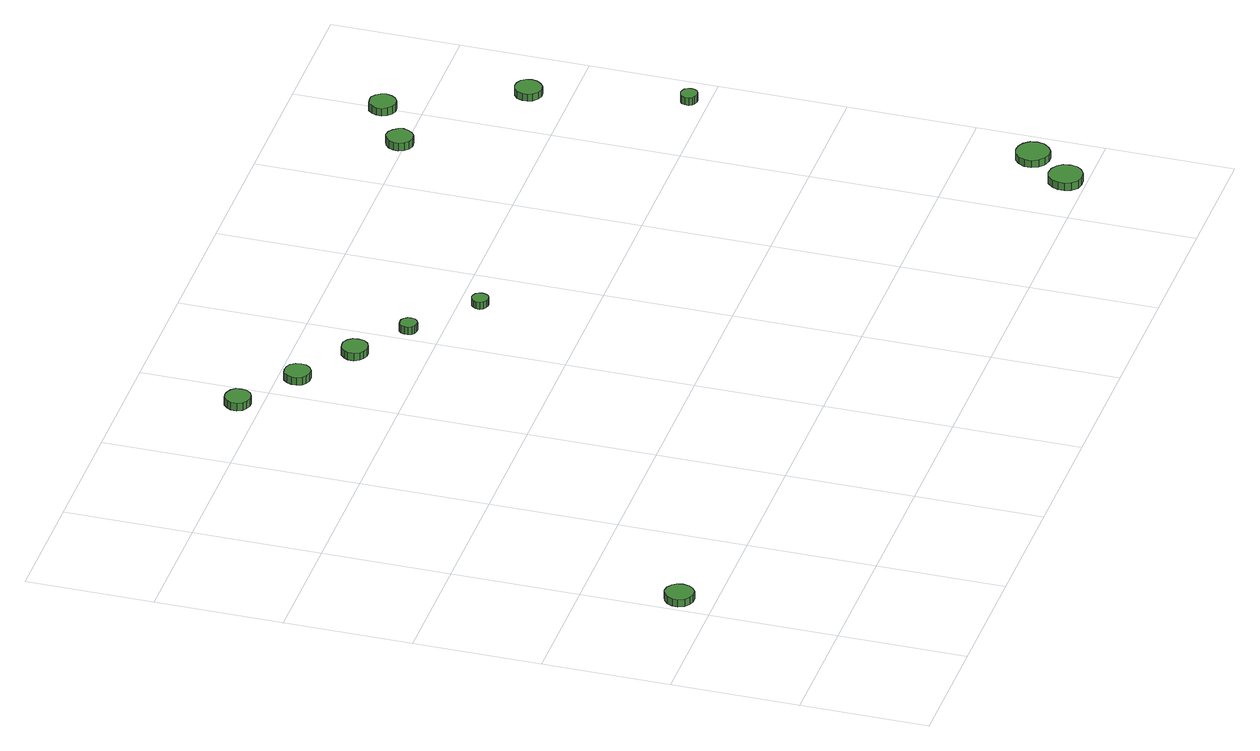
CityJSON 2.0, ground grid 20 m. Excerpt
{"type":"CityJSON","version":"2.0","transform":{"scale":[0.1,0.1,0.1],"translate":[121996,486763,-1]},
"CityObjects":{
"tree1":{"type":"SolitaryVegetationObject","attributes":{"function":"something"},"geometry":[{"type":"MultiSurface","lod":"1","boundaries":[[[0,1,2,3,4,5,6,7,8,9,10,11,12,13,14]],[[15,16,17,18,19,20,21,22,23,24,25,26,27,28,29]],[[0,29,28,1]],[[1,28,27,2]],[[2,27,26,3]],[[3,26,25,4]],[[4,25,24,5]],[[5,24,23,6]],[[6,23,22,7]],[[7,22,21,8]],[[8,21,20,9]],[[9,20,19,10]],[[10,19,18,11]],[[11,18,17,12]],[[12,17,16,13]],[[13,16,15,14]],[[14,15,29,0]]]}]},
"tree2":{"type":"SolitaryVegetationObject","attributes":{"function":"something"},"geometry":[{"type":"MultiSurface","lod":"1","boundaries":[[[30,31,32,33,34,35,36,37,38,39,40,41,42,43,44]],[[45,46,47,48,49,50,51,52,53,54,55,56,57,58,59]],[[30,59,58,31]],[[31,58,57,32]],[[32,57,56,33]],[[33,56,55,34]],[[34,55,54,35]],[[35,54,53,36]],[[36,53,52,37]],[[37,52,51,38]],[[38,51,50,39]],[[39,50,49,40]],[[40,49,48,41]],[[41,48,47,42]],[[42,47,46,43]],[[43,46,45,44]],[[44,45,59,30]]]}]},
"tree3":{"type":"SolitaryVegetationObject","attributes":{"function":"something"},"geometry":[{"type":"MultiSurface","lod":"1","boundaries":[[[60,61,62,63,64,65,66,67,68,69,70,71,72,73,74]],[[75,76,77,78,79,80,81,82,83,84,85,86,87,88,89]],[[60,89,88,61]],[[61,88,87,62]],[[62,87,86,63]],[[63,86,85,64]],[[64,85,84,65]],[[65,84,83,66]],[[66,83,82,67]],[[67,82,81,68]],[[68,81,80,69]],[[69,80,79,70]],[[70,79,78,71]],[[71,78,77,72]],[[72,77,76,73]],[[73,76,75,74]],[[74,75,89,60]]]}]},
"tree4":{"type":"SolitaryVegetationObject","attributes":{"function":"something"},"geometry":[{"type":"MultiSurface","lod":"1","boundaries":[[[90,91,92,93,94,95,96,97,98,99,100,101,102,103,104]],[[105,106,107,108,109,110,111,112,113,114,115,116,117,118,119]],[[90,119,118,91]],[[91,118,117,92]],[[92,117,116,93]],[[93,116,115,94]],[[94,115,114,95]],[[95,114,113,96]],[[96,113,112,97]],[[97,112,111,98]],[[98,111,110,99]],[[99,110,109,100]],[[100,109,108,101]],[[101,108,107,102]],[[102,107,106,103]],[[103,106,105,104]],[[104,105,119,90]]]}]},
"tree5":{"type":"SolitaryVegetationObject","attributes":{"function":"something"},"geometry":[{"type":"MultiSurface","lod":"1","boundaries":[[[120,121,122,123,124,125,126,127,128,129,130,131,132,133,134]],[[135,136,137,138,139,140,141,142,143,144,145,146,147,148,149]],[[120,149,148,121]],[[121,148,147,122]],[[122,147,146,123]],[[123,146,145,124]],[[124,145,144,125]],[[125,144,143,126]],[[126,143,142,127]],[[127,142,141,128]],[[128,141,140,129]],[[129,140,139,130]],[[130,139,138,131]],[[131,138,137,132]],[[132,137,136,133]],[[133,136,135,134]],[[134,135,149,120]]]}]},
"tree6":{"type":"SolitaryVegetationObject","attributes":{"function":"something"},"geometry":[{"type":"MultiSurface","lod":"1","boundaries":[[[150,151,152,153,154,155,156,157,158,159,160,161,162,163,164]],[[165,166,167,168,169,170,171,172,173,174,175,176,177,178,179]],[[150,179,178,151]],[[151,178,177,152]],[[152,177,176,153]],[[153,176,175,154]],[[154,175,174,155]],[[155,174,173,156]],[[156,173,172,157]],[[157,172,171,158]],[[158,171,170,159]],[[159,170,169,160]],[[160,169,168,161]],[[161,168,167,162]],[[162,167,166,163]],[[163,166,165,164]],[[164,165,179,150]]]}]},
"tree7":{"type":"SolitaryVegetationObject","attributes":{"function":"something"},"geometry":[{"type":"MultiSurface","lod":"1","boundaries":[[[180,181,182,183,184,185,186,187,188,189,190,191,192,193,194]],[[195,196,197,198,199,200,201,202,203,204,205,206,207,208,209]],[[180,209,208,181]],[[181,208,207,182]],[[182,207,206,183]],[[183,206,205,184]],[[184,205,204,185]],[[185,204,203,186]],[[186,203,202,187]],[[187,202,201,188]],[[188,201,200,189]],[[189,200,199,190]],[[190,199,198,191]],[[191,198,197,192]],[[192,197,196,193]],[[193,196,195,194]],[[194,195,209,180]]]}]},
"tree8":{"type":"SolitaryVegetationObject","attributes":{"function":"something"},"geometry":[{"type":"MultiSurface","lod":"1","boundaries":[[[210,211,212,213,214,215,216,217,218,219,220,221,222,223,224]],[[225,226,227,228,229,230,231,232,233,234,235,236,237,238,239]],[[210,239,238,211]],[[211,238,237,212]],[[212,237,236,213]],[[213,236,235,214]],[[214,235,234,215]],[[215,234,233,216]],[[216,233,232,217]],[[217,232,231,218]],[[218,231,230,219]],[[219,230,229,220]],[[220,229,228,221]],[[221,228,227,222]],[[222,227,226,223]],[[223,226,225,224]],[[224,225,239,210]]]}]},
"tree9":{"type":"SolitaryVegetationObject","attributes":{"function":"something"},"geometry":[{"type":"MultiSurface","lod":"1","boundaries":[[[240,241,242,243,244,245,246,247,248,249,250,251,252,253,254]],[[255,256,257,258,259,260,261,262,263,264,265,266,267,268,269]],[[240,269,268,241]],[[241,268,267,242]],[[242,267,266,243]],[[243,266,265,244]],[[244,265,264,245]],[[245,264,263,246]],[[246,263,262,247]],[[247,262,261,248]],[[248,261,260,249]],[[249,260,259,250]],[[250,259,258,251]],[[251,258,257,252]],[[252,257,256,253]],[[253,256,255,254]],[[254,255,269,240]]]}]},
"tree10":{"type":"SolitaryVegetationObject","attributes":{"function":"something"},"geometry":[{"type":"MultiSurface","lod":"1","boundaries":[[[270,271,272,273,274,275,276,277,278,279,280,281,282,283,284]],[[285,286,287,288,289,290,291,292,293,294,295,296,297,298,299]],[[270,299,298,271]],[[271,298,297,272]],[[272,297,296,273]],[[273,296,295,274]],[[274,295,294,275]],[[275,294,293,276]],[[276,293,292,277]],[[277,292,291,278]],[[278,291,290,279]],[[279,290,289,280]],[[280,289,288,281]],[[281,288,287,282]],[[282,287,286,283]],[[283,286,285,284]],[[284,285,299,270]]]}]},
"tree11":{"type":"SolitaryVegetationObject","attributes":{"function":"something"},"geometry":[{"type":"MultiSurface","lod":"1","boundaries":[[[300,301,302,303,304,305,306,307,308,309,310,311,312,313,314]],[[315,316,317,318,319,320,321,322,323,324,325,326,327,328,329]],[[300,329,328,301]],[[301,328,327,302]],[[302,327,326,303]],[[303,326,325,304]],[[304,325,324,305]],[[305,324,323,306]],[[306,323,322,307]],[[307,322,321,308]],[[308,321,320,309]],[[309,320,319,310]],[[310,319,318,311]],[[311,318,317,312]],[[312,317,316,313]],[[313,316,315,314]],[[314,315,329,300]]]}]},
"tree12":{"type":"SolitaryVegetationObject","attributes":{"function":"something"},"geometry":[{"type":"MultiSurface","lod":"1","boundaries":[[[330,331,332,333,334,335,336,337,338,339,340,341,342,343,344]],[[345,346,347,348,349,350,351,352,353,354,355,356,357,358,359]],[[330,359,358,331]],[[331,358,357,332]],[[332,357,356,333]],[[333,356,355,334]],[[334,355,354,335]],[[335,354,353,336]],[[336,353,352,337]],[[337,352,351,338]],[[338,351,350,339]],[[339,350,349,340]],[[340,349,348,341]],[[341,348,347,342]],[[342,347,346,343]],[[343,346,345,344]],[[344,345,359,330]]]}]}
},
"vertices":[
[54,256,19],[52,265,19],[47,272,19],[39,277,19],[29,278,19],[21,275,19],[14,269,19],[10,260,19],[10,251,19],[14,242,19],[21,236,19],[29,233,19],[39,234,19],[47,239,19],[52,246,19],[52,246,7],[47,239,7],[39,234,7],[29,233,7],[21,236,7],[14,242,7],[10,251,7],[10,260,7],[14,269,7],[21,275,7],[29,278,7],[39,277,7],[47,272,7],[52,265,7],[54,256,7],
[362,1031,33],[361,1040,33],[356,1046,33],[348,1050,33],[340,1051,33],[332,1049,33],[326,1043,33],[322,1036,33],[322,1027,33],[326,1019,33],[332,1014,33],[340,1011,33],[348,1012,33],[356,1016,33],[361,1023,33],[361,1023,20],[356,1016,20],[348,1012,20],[340,1011,20],[332,1014,20],[326,1019,20],[322,1027,20],[322,1036,20],[326,1043,20],[332,1049,20],[340,1051,20],[348,1050,20],[356,1046,20],[361,1040,20],[362,1031,20],
[454,966,33],[453,974,33],[448,981,33],[441,985,33],[432,986,33],[424,984,33],[418,978,33],[415,970,33],[415,962,33],[418,954,33],[424,949,33],[432,946,33],[441,947,33],[448,951,33],[453,958,33],[453,958,20],[448,951,20],[441,947,20],[432,946,20],[424,949,20],[418,954,20],[415,962,20],[415,970,20],[418,978,20],[424,984,20],[432,986,20],[441,985,20],[448,981,20],[453,974,20],[454,966,20],
[545,904,32],[544,913,32],[539,919,32],[531,924,32],[523,924,32],[515,922,32],[509,916,32],[505,909,32],[505,900,32],[509,892,32],[515,887,32],[523,884,32],[531,885,32],[539,889,32],[544,896,32],[544,896,19],[539,889,19],[531,885,19],[523,884,19],[515,887,19],[509,892,19],[505,900,19],[505,909,19],[509,916,19],[515,922,19],[523,924,19],[531,924,19],[539,919,19],[544,913,19],[545,904,19],
[623,846,32],[622,851,32],[619,856,32],[614,859,32],[609,859,32],[603,858,32],[599,854,32],[597,849,32],[597,843,32],[599,838,32],[603,834,32],[609,833,32],[614,833,32],[619,836,32],[622,840,32],[622,840,19],[619,836,19],[614,833,19],[609,833,19],[603,834,19],[599,838,19],[597,843,19],[597,849,19],[599,854,19],[603,858,19],[609,859,19],[614,859,19],[619,856,19],[622,851,19],[623,846,19],
[717,763,33],[716,768,33],[713,773,33],[708,775,33],[703,776,33],[698,774,33],[694,771,33],[691,766,33],[691,760,33],[694,755,33],[698,752,33],[703,750,33],[708,751,33],[713,753,33],[716,758,33],[716,758,21],[713,753,21],[708,751,21],[703,750,21],[698,752,21],[694,755,21],[691,760,21],[691,766,21],[694,771,21],[698,774,21],[703,776,21],[708,775,21],[713,773,21],[716,768,21],[717,763,21],
[1308,27,30],[1306,38,30],[1300,46,30],[1290,52,30],[1279,53,30],[1269,50,30],[1261,42,30],[1257,32,30],[1257,22,30],[1261,12,30],[1269,4,30],[1279,1,30],[1290,2,30],[1300,8,30],[1306,16,30],[1306,16,17],[1300,8,17],[1290,2,17],[1279,1,17],[1269,4,17],[1261,12,17],[1257,22,17],[1257,32,17],[1261,42,17],[1269,50,17],[1279,53,17],[1290,52,17],[1300,46,17],[1306,38,17],[1308,27,17],
[1353,91,31],[1351,102,31],[1344,111,31],[1335,116,31],[1324,117,31],[1314,114,31],[1306,107,31],[1301,97,31],[1301,86,31],[1306,76,31],[1314,69,31],[1324,65,31],[1335,66,31],[1344,72,31],[1351,81,31],[1351,81,19],[1344,72,19],[1335,66,19],[1324,65,19],[1314,69,19],[1306,76,19],[1301,86,19],[1301,97,19],[1306,107,19],[1314,114,19],[1324,117,19],[1335,116,19],[1344,111,19],[1351,102,19],[1353,91,19],
[1118,1004,33],[1116,1012,33],[1111,1019,33],[1104,1024,33],[1095,1025,33],[1087,1022,33],[1080,1016,33],[1077,1008,33],[1077,1000,33],[1080,992,33],[1087,986,33],[1095,983,33],[1104,984,33],[1111,989,33],[1116,996,33],[1116,996,20],[1111,989,20],[1104,984,20],[1095,983,20],[1087,986,20],[1080,992,20],[1077,1000,20],[1077,1008,20],[1080,1016,20],[1087,1022,20],[1095,1025,20],[1104,1024,20],[1111,1019,20],[1116,1012,20],[1118,1004,20],
[1204,1056,32],[1202,1064,32],[1197,1071,32],[1190,1076,32],[1181,1076,32],[1173,1074,32],[1167,1068,32],[1163,1060,32],[1163,1051,32],[1167,1044,32],[1173,1038,32],[1181,1035,32],[1190,1036,32],[1197,1040,32],[1202,1047,32],[1202,1047,19],[1197,1040,19],[1190,1036,19],[1181,1035,19],[1173,1038,19],[1167,1044,19],[1163,1051,19],[1163,1060,19],[1167,1068,19],[1173,1074,19],[1181,1076,19],[1190,1076,19],[1197,1071,19],[1202,1064,19],[1204,1056,19],
[1338,623,38],[1337,628,38],[1334,633,38],[1329,635,38],[1324,636,38],[1318,634,38],[1314,631,38],[1312,626,38],[1312,620,38],[1314,615,38],[1318,612,38],[1324,610,38],[1329,611,38],[1334,613,38],[1337,618,38],[1337,618,25],[1334,613,25],[1329,611,25],[1324,610,25],[1318,612,25],[1314,615,25],[1312,620,25],[1312,626,25],[1314,631,25],[1318,634,25],[1324,636,25],[1329,635,25],[1334,633,25],[1337,628,25],[1338,623,25],
[1299,858,35],[1297,867,35],[1292,874,35],[1285,878,35],[1276,879,35],[1268,876,35],[1261,870,35],[1258,862,35],[1258,854,35],[1261,846,35],[1268,840,35],[1276,837,35],[1285,838,35],[1292,843,35],[1297,850,35],[1297,850,23],[1292,843,23],[1285,838,23],[1276,837,23],[1268,840,23],[1261,846,23],[1258,854,23],[1258,862,23],[1261,870,23],[1268,876,23],[1276,879,23],[1285,878,23],[1292,874,23],[1297,867,23],[1299,858,23]
]}
